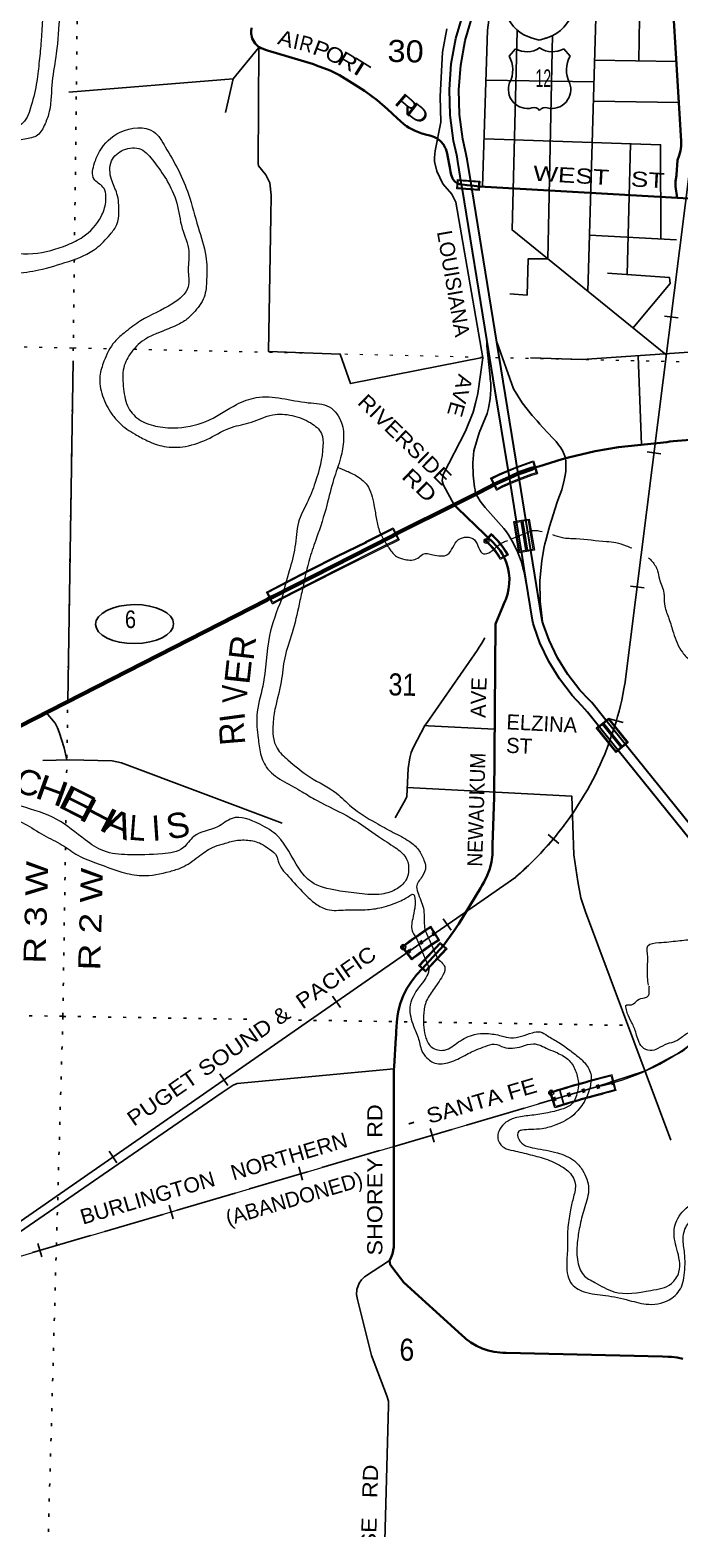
# Model space of a CAD drawing. Header units: feet. Extents: x -518066 to -250644, y -364975 to -177792.
# Drawn here: x -502127 to -496958, y -310586 to -298662 of the extents above; entities that cross this region are included whole.
import ezdxf
from ezdxf.enums import TextEntityAlignment as Align

# ---------------------------------------------------------------- set-up
doc = ezdxf.new("R2010")
doc.units = ezdxf.units.FT
doc.header["$LTSCALE"] = 80
doc.header["$PDMODE"] = 32
doc.header["$PDSIZE"] = 40
doc.linetypes.add('DOTTED', pattern=[1.5, 0.3, -1.2])
doc.linetypes.add('LONG_DASHED', pattern=[7.5, 6, -1.5])
for name, color, linetype, lineweight in [('15', 7, 'Continuous', 25), ('16', 7, 'Continuous', 25), ('17', 7, 'Continuous', 25), ('18', 7, 'Continuous', 35), ('19', 7, 'Continuous', 25), ('23', 7, 'Continuous', 70), ('26', 7, 'Continuous', 40), ('29', 7, 'Continuous', 25), ('30', 7, 'Continuous', 13), ('34', 7, 'Continuous', 25), ('39', 7, 'Continuous', 13), ('41', 7, 'Continuous', 13), ('55', 7, 'Continuous', 13), ('59', 7, 'Continuous', 13), ('6', 7, 'DOTTED', 25), ('61', 7, 'Continuous', 13), ('63', 7, 'Continuous', 25), ('7', 7, 'DOTTED', 13)]:
    doc.layers.add(name, color=color, linetype=linetype, lineweight=lineweight)
doc.layers.add('27', color=7, linetype='Continuous')

msp = doc.modelspace()

# ---------------------------------------------------------------- linework, layer by layer
at = {"layer": '15'}
for p, q in [((-498072.12, -298742.2), (-498136.01, -298724.24)), ((-498072.65, -298742.46), (-498009.02, -298723.72))]:
    msp.add_line(p, q, dxfattribs=at)
for centre, start, end in [((-498045.9, -298431.72), 148.44436, 254.43378), ((-498099.41, -298431.72), 283.08087, 31.62484)]:
    msp.add_arc(centre, 306.13, start, end, dxfattribs=at)
at = {"layer": '16'}
for p, q in [((-498311.38, -298869.74), (-498260.07, -298810.98)), ((-498068.31, -298805.01), (-498068.59, -298805.21)), ((-497876.22, -298810.89), (-497824.83, -298869.74))]:
    msp.add_line(p, q, dxfattribs=at)
for centre, radius, start, end in [((-498168.99, -298653.32), 182.07, 239.97227, 303.45418), ((-497967.21, -298653.82), 181.52, 236.33975, 300.08743), ((-497967.22, -298653.32), 182.07, 236.54582, 236.59441), ((-498504.36, -298980.37), 222.05, 332.97043, 29.75871), ((-497631.86, -298980.37), 222.05, 150.24129, 207.02957), ((-498165.17, -299135.27), 151.42, 159.09177, 283.81923), ((-497971.05, -299135.27), 151.42, 256.18077, 20.90823)]:
    msp.add_arc(centre, radius, start, end, dxfattribs=at)
for centre, major_axis, start_param, end_param in [((-498109.83, -299334.09), (-19.56, 51.67), 4.95877769, 6.28318531), ((-498026.38, -299334.09), (19.56, 51.67), 0, 1.32637542)]:
    msp.add_ellipse(centre, major_axis=major_axis, ratio=0.929097, start_param=start_param, end_param=end_param, dxfattribs=at)
at = {"layer": '17'}
msp.add_ellipse((-501293.82, -303390.91), major_axis=(310.37, 2), ratio=0.500121, dxfattribs=at)
at = {"layer": '18'}
for points in [[(-498610.81, -299900.96), (-498645.1, -299690.49), (-498649.09, -299666), (-498654.86, -299640.49), (-498679.71, -299530.64), (-498705.95, -299335), (-498711.61, -299137.69), (-498696.6, -298940.87), (-498661.11, -298746.7), (-498605.51, -298557.3), (-498530.42, -298374.75), (-498450.15, -298226.05), (-498443.84, -298214.36), (-498417.04, -298176.05), (-497908.59, -297449.17)], [(-498689.07, -299891.64), (-498719.06, -299707.76), (-498725, -299671.37), (-498728.08, -299657.76), (-498753.69, -299544.54), (-498780.99, -299341.09), (-498786.86, -299135.9), (-498771.26, -298931.23), (-498734.35, -298729.31), (-498676.54, -298532.35), (-498598.45, -298342.51), (-498514.44, -298186.88), (-498507.52, -298174.06), (-498481.52, -298136.88), (-498135.47, -297642.18)], [(-498487.59, -301126.87), (-498682.66, -299930.92), (-498689.07, -299891.64)], [(-498407.81, -301147.13), (-498605.36, -299934.45), (-498610.81, -299900.96)], [(-498308.69, -302223.68), (-498436.77, -301438.41), (-498487.59, -301126.87)], [(-498045.43, -303371.73), (-498049.5, -303346.73), (-498177.91, -302558.47), (-498229.15, -302243.91), (-498237.62, -302191.93), (-498407.81, -301147.13)], [(-498158.22, -303146.19), (-498187.31, -302967.84), (-498207.8, -302842.25), (-498252.01, -302571.19), (-498300.8, -302272.06), (-498308.69, -302223.68)], [(-494277.01, -307075.17), (-496167.8, -305677.46), (-496637.35, -305330.36), (-496658.87, -305314.45), (-496687.35, -305292.9), (-496688.39, -305292.11), (-496765.88, -305224.31), (-496813.46, -305172.96), (-496836.4, -305148.2), (-496856.74, -305122.96), (-497441.27, -304397.73), (-497687.38, -304092.38), (-497707.07, -304067.96), (-497731.05, -304042.38), (-497809.99, -303958.22), (-497909.62, -303827.66), (-497995.05, -303687.39), (-498065.36, -303538.97), (-498110.98, -303409), (-498119.15, -303385.74), (-498123.51, -303359), (-498158.22, -303146.19)], [(-494220.16, -307023.64), (-496323.45, -305468.88), (-496593.78, -305269.06), (-496616.12, -305252.55), (-496643.78, -305231.26), (-496713.41, -305170.33), (-496754.87, -305125.59), (-496778.53, -305100.05), (-496798.26, -305075.59), (-497539.89, -304155.95), (-497631.98, -304041.75), (-497652.83, -304015.9), (-497675.61, -303991.75), (-497746.95, -303916.13), (-497842.52, -303792.38), (-497924.63, -303659.32), (-497992.39, -303518.41), (-498035.91, -303396.73), (-498045.43, -303371.73)]]:
    msp.add_lwpolyline(points, dxfattribs=at)
at = {"layer": '19'}
for points in [[(-498577.46, -302355.52), (-498581.47, -302322.25), (-498585.82, -302300.6), (-498597.53, -302204.49), (-498599.13, -302107.69), (-498590.6, -302011.24), (-498548.55, -301867.46), (-498486.38, -301713.66), (-498474.78, -301670.91), (-498461.29, -301597.38), (-498455.55, -301522.84), (-498456.94, -301473.14), (-498460.47, -301442.08), (-498462.02, -301423.14), (-498489.06, -301176.87), (-498487.59, -301126.87)], [(-497862.97, -302070.77), (-497870.33, -302045.77), (-497872.34, -302039.88), (-497886.88, -302008.5), (-497904.62, -301978.8), (-497916.27, -301963.26), (-497936.62, -301938.33), (-497960, -301913.26), (-498043.63, -301823.57), (-498065.41, -301798.57), (-498088.67, -301773.57), (-498128.4, -301730.88), (-498207.61, -301628.72), (-498275.71, -301518.85), (-498405.71, -301153.06), (-498407.81, -301147.13)], [(-498045.43, -303371.73), (-498046.37, -303346.73), (-498063.15, -303208.45), (-498065.76, -303046.32), (-498051.4, -302884.79), (-498031.02, -302775.83), (-498026.48, -302751.57), (-498019.31, -302725.83), (-497988.46, -302615.03), (-497928.15, -302420.23), (-497923.07, -302403.81), (-497910.39, -302370.23), (-497891.75, -302320.84), (-497871.6, -302243.93), (-497865.44, -302206.24), (-497860.43, -302175.62), (-497858.58, -302156.24), (-497857.84, -302148.47), (-497857.95, -302110.02), (-497859.49, -302095.77), (-497862.97, -302070.77)], [(-498158.22, -303146.19), (-498168.61, -303096.19), (-498189.31, -302992.84), (-498197.35, -302960.78), (-498201.06, -302942.84), (-498215.24, -302889.29), (-498232.97, -302842.25), (-498246.04, -302807.57), (-498285.22, -302729.52), (-498316.31, -302681), (-498332.32, -302656.03), (-498354.16, -302631), (-498479.8, -302487.03), (-498501.62, -302462.03), (-498523.12, -302437.03), (-498541.4, -302413.31), (-498561.16, -302381.23), (-498565.47, -302372.25), (-498577.46, -302355.52)]]:
    msp.add_lwpolyline(points, dxfattribs=at)
at = {"layer": '23'}
msp.add_line((-498749.21, -302441.59), (-498577.46, -302355.52), dxfattribs=at)
for points in [[(-498237.62, -302191.93), (-498226.25, -302186.85), (-498125.13, -302151.43), (-498099.7, -302142.52)], [(-498577.46, -302355.52), (-498458.28, -302295.8), (-498433.28, -302279.35), (-498408.28, -302268.18), (-498308.69, -302223.68), (-498237.62, -302191.93)], [(-504060.35, -305148.17), (-500243.14, -303199.17), (-500218.14, -303185.55), (-500193.14, -303172.89), (-499240.82, -302690.61), (-499215.82, -302675.42), (-499190.82, -302662.89), (-498749.21, -302441.59)]]:
    msp.add_lwpolyline(points, dxfattribs=at)
at = {"layer": '26'}
for p, q in [((-496880.51, -300003.46), (-496973.13, -299998.11)), ((-499001.95, -306135.11), (-498832.99, -305950))]:
    msp.add_line(p, q, dxfattribs=at)
for points in [[(-496973.13, -299998.11), (-496986.03, -299908.83), (-496986.93, -299885.92), (-496985.58, -299865.44), (-496978.26, -299820.17), (-496977.97, -299815.44), (-496970.64, -299697.85), (-496957.03, -299661.84), (-496947.21, -299624.46), (-496941.35, -299586.25), (-496939.52, -299547.65), (-497078.22, -297273.64), (-497080.67, -297257.63), (-497083.56, -297220.15), (-497082.52, -297182.57), (-497077.55, -297145.31), (-497068.72, -297108.77), (-497056.12, -297073.36), (-497039.88, -297039.45), (-497035.56, -297032.43), (-497021, -297008.75)], [(-498689.07, -299891.64), (-498707.2, -299888.78), (-498724.59, -299882.22), (-498732.39, -299877.01), (-498740.6, -299870.26), (-498748.06, -299862.7), (-498754.68, -299854.4), (-498760.41, -299845.45), (-498762.75, -299840.77), (-498771.69, -299815.42), (-498776.55, -299790.77), (-498783.44, -299755.85), (-498801.59, -299660.92), (-498801.99, -299659.2), (-498807.46, -299635.66), (-498815.5, -299609.2), (-498819.4, -299599.74), (-498832.08, -299574.73), (-498853.92, -299549.74), (-498857.29, -299546.31), (-498872.21, -299534.01), (-498888.33, -299523.34), (-498905.48, -299514.4), (-498917.1, -299509.82), (-498941.76, -299502.24), (-498967.1, -299496.16), (-499007.16, -299485.13), (-499057.91, -299465.26), (-499106.3, -299440.19), (-499126.8, -299426.68), (-499149.69, -299411.6), (-499176.8, -299386.81), (-499202.84, -299362.73), (-499279.67, -299292.7), (-499362.47, -299220.54), (-499463.29, -299145.98), (-499562.3, -299081.52), (-499661.4, -299021.08), (-499736.87, -298983.26), (-499844.79, -298943.55), (-499869.38, -298934.5), (-499894.79, -298926.85), (-500233.8, -298824.71), (-500249.62, -298819.94), (-500283.8, -298807.76), (-500287.31, -298806.18), (-500300.27, -298798.61), (-500312.37, -298789.73), (-500323.47, -298779.63), (-500333.46, -298768.43), (-500342.22, -298756.24), (-500349.66, -298743.21), (-500355.69, -298729.47), (-500360.26, -298715.17), (-500363.3, -298700.48), (-500363.8, -298695.54), (-500364.57, -298674.55), (-500363.24, -298645.54)], [(-498689.07, -299891.64), (-498683.46, -299892.53), (-498645.97, -299897.53), (-498610.81, -299900.96)], [(-496973.13, -299998.11), (-498547.96, -299907.1), (-498610.81, -299900.96)], [(-497862.97, -302070.77), (-497837.97, -302064.55), (-497626.14, -302013.05), (-497438.97, -301981.33), (-497054.77, -301942.44), (-497029.77, -301937.95), (-497004.77, -301935.97), (-496763.29, -301916.79)], [(-497837.97, -302064.55), (-497887.97, -302078.4), (-498075.13, -302135.08), (-498099.7, -302142.52)], [(-498480.45, -302701.3), (-498504.18, -302678.36), (-498724.39, -302465.58), (-498749.21, -302441.59)], [(-498480.45, -302701.3), (-498444.94, -302733.89), (-498407.45, -302773.9), (-498382.46, -302805.16), (-498363.72, -302833.29), (-498350.46, -302860.91)], [(-498420.23, -303391.29), (-498416.48, -303382.23), (-498364.25, -303255.82), (-498353.56, -303229.93), (-498342.62, -303205.82), (-498338.23, -303196.13), (-498324.25, -303154.99), (-498314.65, -303112.62), (-498309.53, -303069.48), (-498308.95, -303026.03), (-498312.92, -302982.77), (-498321.38, -302940.16), (-498334.25, -302898.66), (-498340.66, -302883.74), (-498350.46, -302860.91)], [(-498832.99, -305950), (-498745.05, -305827.11), (-498728.79, -305804.38), (-498712.23, -305777.11), (-498539.68, -305492.96), (-498525.47, -305467.96), (-498510.57, -305442.96), (-498509.88, -305441.8), (-498484.88, -305390.94), (-498465.33, -305337.74), (-498451.44, -305282.79), (-498443.38, -305226.68), (-498442.32, -305199.02), (-498443.31, -305174.02), (-498442.56, -305149.02), (-498431.11, -304767.96), (-498420.23, -303391.29)], [(-496926.83, -309238.95), (-496972.05, -309228.56), (-497018.12, -309222.96), (-497039.51, -309222.61), (-497043.71, -309222.54), (-497089.51, -309221.43), (-498334.81, -309191.24), (-498359.81, -309190.63), (-498384.81, -309187.4), (-498430.01, -309182.36), (-498478.81, -309171.66), (-498526.21, -309155.92), (-498571.71, -309135.32), (-498614.81, -309110.07), (-498655.03, -309080.45), (-498666.94, -309069.59), (-498685.69, -309052.49), (-498716.94, -309024.04), (-499148.96, -308630.77), (-499237.11, -308517.7), (-499257.05, -308488.89), (-499262.69, -308456.44), (-499250.52, -308431.78), (-499250.03, -308430.79), (-499240.31, -308404.38), (-499233.41, -308377.09), (-499233.03, -308374.47), (-499229.55, -308350.28), (-499229.54, -308324.47), (-499229.18, -306962.46), (-499229.17, -306937.45), (-499227.52, -306912.46), (-499212.5, -306684.72), (-499211.13, -306659.72), (-499209.41, -306634.72), (-499204.28, -306560.18), (-499202.4, -306532.82), (-499198.96, -306510.18), (-499193.87, -306476.76), (-499177.45, -306412.46), (-499154.4, -306350.22), (-499124.97, -306290.74), (-499089.48, -306234.65), (-499048.32, -306182.59), (-499001.95, -306135.11)]]:
    msp.add_lwpolyline(points, dxfattribs=at)
at = {"layer": '29'}
for p, q in [((-497264.97, -298104.45), (-497277.69, -298908.49)), ((-497619.9, -298566.53), (-497682.85, -300743.7)), ((-497965.87, -298703.05), (-498003.66, -300483.27)), ((-496978.18, -298913.84), (-497629.61, -298902.2)), ((-500507.43, -299050.16), (-500569.13, -299318.79)), ((-498495.03, -299060.62), (-497634.6, -299074.87)), ((-496958.39, -299238.32), (-497639.08, -299229.69)), ((-497345.05, -299567.02), (-497371.01, -300608.81)), ((-497669.89, -300295.36), (-496976.8, -300331.3)), ((-501783.16, -301294.35), (-501825.28, -304006.98)), ((-497283.52, -301254.85), (-497257.27, -301962.94))]:
    msp.add_line(p, q, dxfattribs=at)
for points in [[(-497079.62, -297271.27), (-497550.41, -297300.9), (-497591.46, -297312.67), (-497618.04, -297337.04), (-497690.13, -297415.8), (-498437.55, -298427.19), (-498459.48, -298485.98), (-498481.93, -298664.63), (-498523.09, -299908.54)], [(-498519.27, -301271.5), (-498734.5, -300032.1), (-498766.75, -299967.57), (-498839.33, -299886.89), (-498887.71, -299786.05), (-498903.84, -299709.42), (-498903.84, -299677.14), (-498899.81, -299624.71), (-498855.46, -299394.79), (-498860.66, -299192.6), (-498840.5, -298837.64), (-498807.08, -298652.61)], [(-498247.76, -298671.49), (-498287.22, -300253.09), (-497064, -301246.06)], [(-500305.01, -298800.2), (-500507.43, -299050.16), (-501816.34, -299156.91)], [(-500305.01, -298800.2), (-500310.26, -299723.4), (-500306.6, -299744.13), (-500249.49, -299815.18), (-500217.24, -299878.5), (-500205.63, -299976.53), (-500207.95, -300147.38), (-500226.1, -301221.25), (-499656.14, -301241.63), (-499573.22, -301475.82), (-498523.24, -301269.44)], [(-497102.87, -300324.76), (-497104.19, -299574.95), (-498507.66, -299528.73)], [(-498003.66, -300483.27), (-498158.47, -300483.41), (-498167.33, -300771.46), (-498304.66, -300762.59)], [(-497527.03, -300598.03), (-497032.94, -300632.16), (-497027.58, -300680.47), (-497324.57, -301034.54)], [(-498140.76, -301272.22), (-497728.79, -301285.51), (-495370.53, -301123.12)], [(-498519.27, -301271.5), (-498559.14, -301554.46), (-498578.23, -301631.16), (-498598.17, -301704.28), (-498659.32, -301854.79), (-498836.2, -302200.42), (-498844.02, -302251.56), (-498833.34, -302284.89), (-498749.21, -302441.59)], [(-498426.21, -304226.99), (-498956.36, -304200.35), (-498981.05, -304199.11), (-498962.87, -304174.09), (-498565.92, -303600.61), (-498548.38, -303575.61), (-498527.28, -303542.27), (-498502.92, -303500.17)], [(-501998.44, -304095.4), (-501926.47, -304179.25), (-501906.08, -304216.93), (-501895.01, -304250.17), (-501852.92, -304376.46), (-501832.25, -304471.64)], [(-499217.64, -304933.79), (-499135.57, -304788.03), (-499126.4, -304761.99), (-499114.18, -304539.02), (-499102.03, -304456.22), (-499090.96, -304414.12), (-499075.93, -304376.65), (-498981.05, -304199.11)], [(-502024.62, -304477.59), (-501812.31, -304472.12), (-501472.03, -304480.27), (-501396.66, -304496.11), (-500117.21, -304975.14)], [(-499122.54, -304691.53), (-497811.7, -304759.86), (-497796, -305226.43), (-497764.23, -305440), (-497739.87, -305568.52), (-497702.06, -305681.9), (-497021.9, -307499.39)], [(-499229.17, -306931.87), (-500477.67, -307047.38), (-500508.46, -307059.73), (-500596.77, -307118.31), (-502407.68, -308364.83), (-502430.98, -308391.39), (-502448.7, -308420.2), (-502463.18, -308470.7), (-502587.29, -310389.01), (-502603.74, -310445.38), (-502630.32, -310483.05), (-502674.61, -310522.93), (-502725.63, -310550.16), (-503079.94, -310671.39), (-503130.88, -310684.68), (-503192.09, -310693.26), (-503695.09, -310725.36), (-503735.54, -310731.21), (-503775.41, -310744.51), (-503824.14, -310764.45), (-503868.44, -310788.82), (-504003.65, -310888.47), (-504078.85, -310955), (-504191.02, -311084.09)], [(-499363.69, -313030.19), (-499270.34, -309610.06), (-499270.34, -309576.82), (-499283.98, -309532.49), (-499407.8, -309213.36), (-499517.86, -308765.75), (-499525.05, -308728.19), (-499522.84, -308686.09), (-499505.12, -308637.35), (-499487.4, -308610.76), (-499463.36, -308585.48), (-499262.69, -308456.44)]]:
    msp.add_lwpolyline(points, dxfattribs=at)
at = {"layer": '34', "lineweight": 13}
for p, q in [((-497388.52, -303879.71), (-496690.95, -298329.74)), ((-504141.38, -309488.17), (-498257.39, -305405.27)), ((-498936.42, -305807.3), (-498875.34, -305904.13)), ((-498864.09, -305906.99), (-498933.98, -305796.19)), ((-499084.63, -306064.21), (-499164.68, -305960.5)), ((-499083.53, -306052.53), (-499153.48, -305961.91)), ((-504127.29, -308987.64), (-497614.98, -307074.36))]:
    msp.add_line(p, q, dxfattribs=at)
at = {"layer": '34'}
for p, q in [((-496963.98, -300953.62), (-497074.14, -300939.78)), ((-497102.49, -302034.59), (-497212.64, -302020.75)), ((-497234.1, -303102.68), (-497344.25, -303088.84)), ((-497403.48, -304174.32), (-497510.27, -304144.01)), ((-497915.57, -305138.04), (-498000.7, -305066.77)), ((-498771.52, -305827.37), (-498834.81, -305736.16)), ((-499654.17, -306443.02), (-499717.45, -306351.8)), ((-500550.99, -307062.13), (-500614.29, -306970.92)), ((-501433.63, -307677.77), (-501496.92, -307586.56))]:
    msp.add_line(p, q, dxfattribs=at)
for points in [[(-497517.09, -304340.67), (-497459.22, -304170.01), (-497446.84, -304126.4), (-497435.03, -304082.94), (-497424.27, -304039.03), (-497414.26, -303995.06), (-497404.75, -303950.87), (-497396.19, -303906.78), (-497389.09, -303866.33), (-497388.52, -303870.86), (-496692.06, -298329.61)], [(-504155.69, -309498.6), (-498258.49, -305404.69), (-498258.45, -305402.76), (-498223.86, -305372.81), (-498190.52, -305342.59), (-498157.66, -305311.76), (-498124.97, -305280.38), (-498093.13, -305248.38), (-498062.01, -305215.95), (-498031.01, -305182.96), (-498000.88, -305149.37), (-497971.47, -305115.34), (-497942.35, -305080.57), (-497914.13, -305045.53), (-497886.24, -305010.11), (-497859.04, -304973.89), (-497832.73, -304937.43), (-497806.92, -304900.37), (-497781.65, -304863.09), (-497757.04, -304825.04), (-497733.17, -304786.9), (-497709.97, -304748), (-497687.5, -304709.03), (-497665.53, -304669.48), (-497644.46, -304629.67), (-497624.08, -304589.43), (-497604.25, -304548.98), (-497585.28, -304507.92), (-497566.85, -304466.62), (-497549.32, -304425.07), (-497532.31, -304383.29), (-497516.72, -304342.01)]]:
    msp.add_lwpolyline(points, dxfattribs=at)
at = {"layer": '34', "lineweight": 13}
for centre, radius, start, end in [((-499939.16, -303437.65), 2586.91, 310.55085, 350.29507), ((-497186.49, -308493.64), 3214.04, 122.95012, 127.9936), ((-497186.49, -308493.64), 3206.04, 123.08084, 127.84476), ((-497186.5, -308493.65), 3083.56, 122.95008, 127.99356), ((-497186.5, -308493.65), 3091.56, 123.11184, 127.85144), ((-497996.78, -305231.35), 1882.14, 281.70378, 333.78183)]:
    msp.add_arc(centre, radius, start, end, dxfattribs=at)
at = {"layer": '34', "linetype": 'DOTTED', "lineweight": 100}
for centre, radius, start, end in [((-497186.49, -308493.64), 3151.04, 122.95013, 127.9936), ((-494839.93, -317401.56), 10692.39, 104.26915, 107.00724)]:
    msp.add_arc(centre, radius, start, end, dxfattribs=at)
at = {"layer": '34'}
msp.add_point((-499153.48, -305961.91), dxfattribs=at)
at = {"layer": '39'}
for p, q in [((-498286.95, -302709.91), (-498132.9, -302648.24)), ((-498979.75, -305830.06), (-498877.98, -306056.71)), ((-499054.92, -305881.23), (-498947.79, -306129.98))]:
    msp.add_line(p, q, dxfattribs=at)
for points in [[(-498309.52, -292073.61), (-498478.35, -292088.12), (-498626.3, -292062.85), (-498713, -291984.57), (-498773.09, -291780.11), (-498799.02, -291672.94), (-498821.23, -291481.36), (-498889.08, -291363.24), (-498950.14, -291307.63), (-499053.18, -291243.08), (-499099.3, -291242.1), (-499135.49, -291245.36), (-499184.55, -291290.58), (-499223.04, -291408.45), (-499267.5, -291524.17), (-499338.44, -291659.46), (-499439.06, -291774), (-499560.77, -291839.8), (-499574.89, -291843.53), (-499733.69, -291858.26), (-499986.5, -291858.92), (-500191.02, -291852.57), (-500361.81, -291865.03), (-500536.16, -291855.29), (-500820.9, -291847.22), (-501088.12, -291865.69), (-501313.01, -291874.99), (-501477.5, -291873.51), (-501642.56, -291900.18), (-501667.11, -291923.8), (-501723.79, -291948.75), (-501797.36, -292015.58), (-501838.56, -292069.02), (-501862.67, -292269.67), (-501849.58, -292416.79), (-501862.55, -292661.94), (-501915.01, -292876.06), (-501973.07, -292969.38), (-502102.32, -293111.47), (-502182.77, -293220.41), (-502264.99, -293417.81), (-502304.25, -293573.88), (-502346.24, -293766.11), (-502348.25, -293965.21), (-502303.23, -294121.06), (-502239.24, -294231.04), (-502060.79, -294236.84), (-501834.65, -294165.21), (-501611.11, -294123.69), (-501476.36, -294207.02), (-501400.82, -294341.39), (-501338.33, -294525.77), (-501312.09, -294717.44), (-501345.25, -295068.76), (-501406.65, -295228.38), (-501513.89, -295372.95), (-501617.62, -295443.17), (-501768.34, -295554.63), (-501890.97, -295666.68), (-502042.61, -295824.39), (-502153.54, -295952.78), (-502224.92, -296110.18), (-502245.36, -296228.43), (-502239.87, -296453.85), (-502231.5, -296536.5), (-502236.69, -296793.87), (-502208.36, -296981.55), (-502152.51, -297097.4), (-501981.71, -297183.5), (-501866.47, -297139.68), (-501647.86, -297043.74), (-501488.99, -297024.99), (-501366.99, -297043.68), (-501248.76, -297150.79), (-501228.9, -297259.84), (-501291.73, -297391.27), (-501389.79, -297578.26), (-501544.49, -297788.21), (-501730.97, -298081.96), (-501806.93, -298267.42), (-501862.16, -298419.12), (-501886.64, -298539.3), (-501916.94, -298848.43), (-501949.51, -299071.03), (-501972.38, -299309.91), (-502006.49, -299409.76), (-502066.47, -299499.01), (-502167.43, -299531.06), (-502284.15, -299548.7), (-502396.04, -299526.21), (-502516.79, -299445.19), (-502617.85, -299382.7), (-502682.78, -299318.96), (-502776.7, -299300.87), (-502869.72, -299337.11), (-503011.97, -299527.21), (-503026.76, -299663.68)], [(-502265.54, -295835.75), (-502338.16, -295954.9), (-502375.21, -296100.96), (-502391.13, -296293.74), (-502358.72, -296477.47), (-502354.78, -296680.73), (-502321.62, -296926.85), (-502303.86, -297140.45), (-502250.17, -297264.3), (-502161.11, -297324.52), (-502000.3, -297309.83), (-501838.98, -297269), (-501697.35, -297209.65), (-501546.29, -297180.68), (-501464.84, -297220.62), (-501429.64, -297265.63), (-501428.14, -297390.38), (-501497.07, -297525.7), (-501614.78, -297692.17), (-501793.26, -297887.52), (-501937.59, -298180.16), (-502006.29, -298403.99), (-502037.33, -298749.32), (-502052.56, -298907.91), (-502071.92, -299072.44), (-502115.88, -299262.61), (-502182.88, -299402), (-502296.12, -299445.85), (-502419.23, -299382.89), (-502517.15, -299264.14), (-502589.74, -299182.14), (-502704.3, -299093.22), (-502842.07, -299060.11), (-503025.87, -299221.16), (-503074.83, -299360.92), (-503155.35, -299673.02), (-503173.98, -299801.36), (-503155.64, -299986.81), (-503098.36, -300130.84), (-503031.56, -300200.66), (-502941.96, -300234.74), (-502798.42, -300280.03), (-502661.96, -300377.47), (-502484.63, -300538.13), (-502251.06, -300595.4), (-502055.97, -300571.38), (-501817.88, -300504.02), (-501597.07, -300398.08), (-501488.56, -300289.75), (-501434.8, -300210.43), (-501418.81, -300114.22), (-501433.87, -299965.04), (-501477.72, -299851.46), (-501476.76, -299704.64), (-501380.7, -299616.17), (-501244.17, -299611.02), (-501139.82, -299709.79), (-501040.39, -299852.71), (-500957.89, -300039.53), (-500913.81, -300241.62), (-500861.31, -300423.76), (-500866.23, -300568.49), (-500867.02, -300707.27), (-500990.05, -300839.43), (-501245.61, -300976.82), (-501365.75, -301064.79), (-501451.59, -301143.42), (-501536.96, -301298.51), (-501569.44, -301416.49), (-501548.53, -301573.84), (-501473.24, -301720.27), (-501414.46, -301789.9), (-501289.86, -301879.04), (-501192.61, -301931.4), (-501059.11, -301976.48), (-500888.57, -301976.08), (-500694.65, -301909.79), (-500520.4, -301824.99), (-500363.09, -301784.08), (-500193.38, -301725.33), (-500039.02, -301730.63), (-499889.75, -301790.12), (-499805.18, -301874.39), (-499793.12, -301973.21), (-499855.15, -302263.56), (-499920.64, -302427.11), (-499987.94, -302580.57), (-500015.97, -302777.1), (-500061.93, -302967.21), (-500124.05, -303194.52)], [(-503026.76, -299663.68), (-503015.76, -299814.77), (-502974.59, -299962.5), (-502865.84, -300041.24), (-502730.94, -300116.52), (-502522.68, -300235.6), (-502381.25, -300385.45), (-502103.52, -300441.63), (-501827.24, -300371.06), (-501705.63, -300309.28), (-501559.92, -300147.43), (-501523.48, -300031.53), (-501545.15, -299912.39), (-501616.09, -299848.52), (-501611.49, -299719.89), (-501571.53, -299628.2), (-501407.94, -299474.78), (-501141.07, -299472.4), (-501049.2, -299593.04), (-500944.59, -299778.3), (-500864.18, -299969.1), (-500787.22, -300232.23), (-500725.67, -300462.85), (-500719.37, -300648.06), (-500740.25, -300788.41), (-500825.03, -300913.34), (-500886.37, -300970.37), (-500973.61, -301018.81), (-501107.13, -301074.3), (-501198.26, -301116.62), (-501318.85, -301226.7), (-501379.52, -301350.12), (-501380.92, -301519.07), (-501341.84, -301670.76), (-501245.52, -301769.36), (-501108.08, -301818.54), (-500949.78, -301827.94), (-500695.73, -301764.95), (-500480.62, -301642.79), (-500325.03, -301587.77), (-499910.57, -301628.76), (-499742.73, -301662.5), (-499644.97, -301789.29), (-499629.6, -301922.38), (-499652.57, -302066.72), (-499708.24, -302240.53), (-499762.51, -302444.55), (-499843.98, -302704.32), (-499897.31, -302862.1), (-499955.95, -303109.69)], [(-499677.3, -302143.78), (-499604.55, -302172.34), (-499511.23, -302220.58), (-499442.3, -302284.41), (-499387.27, -302440.46), (-499369.32, -302545.44), (-499345.24, -302644.51), (-499281, -302766.33)], [(-499281, -302766.33), (-499263.94, -302791.08), (-499206.99, -302852.63), (-499141.26, -302876.15), (-499038.74, -302866.26), (-498997.99, -302834.94), (-498917.82, -302838.67), (-498801.43, -302837.11), (-498712.76, -302718.31), (-498586.44, -302720.99), (-498514.42, -302831.15), (-498459.96, -302816.21), (-498436.45, -302799.54)], [(-498436.45, -302799.54), (-498354.34, -302737.64), (-498322, -302725.98)], [(-498132.9, -302648.24), (-498123.5, -302646.35), (-498047.25, -302654.28)], [(-497965.08, -302677.76), (-497887.88, -302701.65), (-497777.71, -302710.04), (-497535.44, -302733.29), (-497461.36, -302740.9), (-497379.63, -302766.77), (-497334.56, -302784.83)], [(-497201.21, -302862.6), (-497171.5, -302891.89), (-497128.89, -302967.23), (-497114.14, -303031.91), (-497078.27, -303143.3), (-497076.83, -303171.49), (-497070.35, -303248.07), (-497038.25, -303347.31), (-497002.43, -303460.72), (-496931.31, -303615.1), (-496864.51, -303684.92), (-496738.08, -303782.15), (-496668.99, -303837.93), (-496568.3, -303918.52), (-496517.62, -303992.01), (-496493.56, -304191.66), (-496493.99, -304312.34), (-496482, -304513.74), (-496462.62, -304646.91), (-496440.84, -304760.02), (-496435.3, -304784.27), (-496416.63, -304853.06), (-496386.69, -304960.3), (-496345.64, -305013.48), (-496308.35, -305054.5), (-496259.52, -305119.91), (-496183.58, -305234.16), (-496162.62, -305288.92), (-496155.13, -305315.23), (-496140.26, -305373.87), (-496140.34, -305377.9), (-496141.39, -305430.17), (-496130.25, -305465.02)], [(-500124.05, -303194.52), (-500218.74, -303480.83), (-500273.05, -303886), (-500319.86, -304118.34), (-500309.42, -304297.58), (-500289.88, -304422.7), (-500232.15, -304544.62), (-500099.78, -304646)], [(-499955.95, -303109.69), (-499983.02, -303232.4), (-500037.77, -303460.54), (-500097.97, -303660.42), (-500125.89, -303850.91), (-500172.1, -304053.09), (-500190.77, -304183.44), (-500158.61, -304379.24), (-500072.2, -304471.59), (-499896.39, -304608.08), (-499686.35, -304737.26), (-499566.13, -304844.41), (-499374.09, -304971.19), (-499233.22, -305048.61), (-499106.25, -305119.7), (-499031.39, -305187.67), (-498988.89, -305269.03), (-498975.92, -305321.6), (-499003.56, -305399.47), (-499047.34, -305481), (-499032.51, -305541.66), (-498990.95, -305669.26), (-498983.72, -305808.21), (-498979.75, -305830.06)], [(-500099.78, -304646), (-499958.95, -304725.43), (-499845.94, -304792.2), (-499565.99, -304936.94), (-499352.21, -305080.28), (-499217.6, -305169.63), (-499132.95, -305249.88), (-499110.83, -305346.89), (-499126.29, -305416.97), (-499200.1, -305495.85), (-499325.37, -305539.46), (-499503.83, -305535.66), (-499679.89, -305511.81), (-499885.15, -305443.08), (-499985.26, -305334.34), (-500154.62, -305077.3), (-500297.17, -304983.75), (-500516.91, -304936.85), (-500632.63, -305004.78), (-500822.75, -305081.2), (-500904.78, -305169.97), (-501072.27, -305218.72), (-501349.29, -305226.91), (-501539.27, -305196.72), (-501685.96, -305109.12), (-501913.37, -304945.39), (-502196.14, -304840.83), (-502375.76, -304794.77), (-502749.32, -304814.99), (-503049.77, -304891.08), (-503375.82, -305043.06), (-503603.24, -305179.04), (-503711.52, -305275.3), (-503850.9, -305423.2), (-503899.13, -305526.77), (-503873.37, -305641.98), (-503697.32, -305766.4), (-503578.91, -305863.45), (-503505.42, -305999.78), (-503443.1, -306192.19), (-503388.16, -306452.84), (-503304.97, -306605.46), (-503216.61, -306800.44), (-503242.9, -306910.51), (-503363.88, -307040.69), (-503588.17, -307120.41), (-503710.23, -307204.31), (-503869.19, -307327.65), (-504010.06, -307449.37), (-504077.73, -307522.36)], [(-504095.06, -307726.39), (-504036, -307641.92), (-503976.35, -307568.76), (-503872.02, -307468.4), (-503806.27, -307391.35), (-503689.46, -307269.12), (-503600.25, -307222.74), (-503501.15, -307182.6), (-503414.44, -307160.3), (-503323.83, -307144.12), (-503217.11, -307124.27), (-503162.08, -307081.18), (-503142.53, -307007.18), (-503124.55, -306911.01), (-503128.79, -306822.41), (-503125.4, -306754.1), (-503131.68, -306667.47), (-503160.14, -306586.41), (-503198.62, -306505.13), (-503253.23, -306427.54), (-503269.91, -306358.8), (-503299.28, -306223.4), (-503320.31, -306072.09), (-503367.81, -305940.35), (-503402, -305845.08), (-503499.88, -305724.33), (-503577.11, -305674.41), (-503650.82, -305648.71), (-503710.62, -305629.34), (-503752.04, -305594.26), (-503771.28, -305553.63), (-503725.35, -305464.08), (-503635, -305361.41), (-503490.85, -305275.96), (-503336.58, -305186.71), (-503251.71, -305156.33), (-503160.5, -305109.99), (-503083.21, -305057.32), (-502921.33, -304988.34), (-502769.43, -304917.15), (-502588.26, -304886.81), (-502451.99, -304893.72), (-502326.17, -304922.54), (-502168.86, -304980.19), (-502016.23, -305071.94), (-501869.33, -305149.48), (-501744.58, -305230.58), (-501583.45, -305298.37), (-501394.2, -305364.75), (-501236.27, -305392.24), (-501010.91, -305358.81), (-500920.02, -305328.56), (-500785.89, -305242.9), (-500674.06, -305168.85), (-500595.28, -305142.36), (-500500.46, -305116.21), (-500392.02, -305110.47), (-500286.26, -305138.86), (-500218.93, -305182.54), (-500159.91, -305240.11), (-500150.61, -305276.52), (-500068.82, -305398.94), (-499943.15, -305534.38), (-499850.53, -305616.8), (-499757.18, -305663.03), (-499614.8, -305666.06), (-499472.34, -305665.07), (-499341.62, -305649.75), (-499200.29, -305604.48), (-499145.61, -305579.49), (-499084.68, -305542.57), (-499080.64, -305540.64), (-499059.63, -305593.38), (-499062.81, -305651.65), (-499078.55, -305735.79), (-499087.71, -305791.92), (-499076.77, -305846.47), (-499054.92, -305881.23)], [(-497201.44, -306264.5), (-497208.15, -306199.99), (-497208.05, -306095.4), (-497206.95, -306041.11), (-497205.13, -305950.63), (-497118.38, -305926.33), (-496967.61, -305911.44), (-496837.03, -305902.15), (-496722.84, -305910.61), (-496596.8, -305927.37), (-496499.1, -305957.61), (-496455.88, -306002.78), (-496452.68, -306043.08), (-496484.91, -306149), (-496518.79, -306236.78), (-496580.93, -306334.03), (-496628.51, -306405.43), (-496692.18, -306478.49), (-496745.37, -306529.66), (-496851.59, -306623.95), (-496912.56, -306662.88), (-496985.76, -306711.61), (-497052.38, -306732.32), (-497127.35, -306768.94), (-497187.88, -306785.75), (-497251.48, -306756.24), (-497299.46, -306648.61), (-497333.84, -306563.4), (-497368.53, -306492.26), (-497379.66, -306447.78), (-497381.26, -306427.63), (-497334.98, -306420.57), (-497288.08, -306383.34), (-497231.54, -306364.44), (-497205.22, -306352.92), (-497194.71, -306329.01), (-497195.82, -306284.74), (-497193.54, -306270.7)], [(-498877.98, -306056.71), (-498821.68, -306129.47), (-498849.29, -306205.32), (-498923.71, -306314.37), (-498977.87, -306413.78), (-498992.01, -306518.08), (-498973.32, -306685.42), (-498926.65, -306758.83), (-498824.79, -306781.11), (-498713.16, -306717.11), (-498585.57, -306657.46), (-498489.12, -306649.46), (-498373.13, -306668.02), (-498297.22, -306683.71), (-498125.88, -306643.1), (-498063.55, -306636.39), (-498004, -306667.82), (-497914.82, -306722.01), (-497819.86, -306788.41), (-497746.8, -306846.28), (-497682.08, -306920.07), (-497658.04, -307021.15), (-497658.32, -307022.57)], [(-498947.79, -306129.98), (-498953.27, -306160.7), (-499025.25, -306276), (-499100.84, -306443.36), (-499071.71, -306590.81), (-499031.67, -306694.25), (-498999.69, -306799.52), (-498952.67, -306854.83), (-498915.05, -306879.76), (-498798.74, -306882.23), (-498675.32, -306830.55), (-498571.96, -306778.44), (-498501.21, -306751.79), (-498428.62, -306733.21), (-498352.9, -306758.96), (-498284.84, -306766.44), (-498210.32, -306751.93), (-498117.63, -306731.78), (-498000.14, -306774.51)], [(-498000.14, -306774.51), (-497926.51, -306804.24), (-497833.44, -306864.55), (-497779.03, -306952.2), (-497757.3, -307051.56)], [(-497658.32, -307022.57), (-497666.16, -307077.24), (-497713.75, -307196.97)], [(-497757.3, -307051.56), (-497767.38, -307114.13), (-497816.43, -307214.9), (-497901.5, -307255.34), (-498034.54, -307286.7), (-498161.27, -307304.11), (-498276.06, -307325.82), (-498353.19, -307370.43), (-498399.7, -307488.12), (-498350.95, -307557.55), (-498277.21, -307581.24), (-498141.45, -307614.3), (-498005.82, -307653.39), (-497878.71, -307716.44), (-497831.31, -307753.65), (-497783.24, -307857.25), (-497801.4, -307961.46), (-497823.6, -308067.59), (-497844.49, -308207.95), (-497844.91, -308328.63), (-497851.76, -308469.28), (-497820.92, -308630.85), (-497714.1, -308705.53), (-497542.17, -308735.34), (-497354.37, -308773.53), (-497198.52, -308805), (-497014.99, -308756.61), (-496932.59, -308649.75), (-496917.01, -308573.65), (-496913.44, -308396.71), (-496925.13, -308279.8), (-496888.76, -308167.94), (-496789.13, -308101.67), (-496684.94, -308107.91), (-496569.77, -308166.68), (-496496.08, -308292.96), (-496454.4, -308414.53), (-496403.65, -308683.13), (-496389.25, -308864.46), (-496375.02, -309053.84), (-496350.23, -309217.3), (-496343.26, -309368.29), (-496325.75, -309495.38), (-496309.25, -309572.17), (-496252.6, -309647.8), (-496130.79, -309712.11)], [(-497713.75, -307196.97), (-497795.99, -307295.79), (-497938.07, -307377.26), (-498047, -307407.11), (-498137.4, -307413.25), (-498209.75, -307419.74), (-498233.98, -307427.28), (-498233.27, -307491.66), (-498106.3, -307562.75), (-497926.48, -307598.75), (-497791.38, -307663.98), (-497726.67, -307737.78), (-497677.45, -307883.64), (-497708.49, -308029.82), (-497745.46, -308171.84), (-497766.06, -308298.12), (-497767.1, -308448.96), (-497719.4, -308570.66), (-497628.33, -308630.92), (-497477.35, -308704.53), (-497182.25, -308694.72), (-497018.66, -308639.87), (-496958.63, -308548.63), (-496974.99, -308365.24), (-496995.93, -308209.91), (-496932.98, -308072.47), (-496784.69, -307981.08), (-496627, -308020.64), (-496593.52, -308051.53), (-496505.15, -308145.93), (-496412.1, -308306.82), (-496351.26, -308473.05), (-496310.72, -308650.91), (-496288.87, -308860.56), (-496283.35, -309083.95), (-496253.81, -309309.86), (-496243.72, -309406.62), (-496191.81, -309518.35), (-496126.48, -309571.71)]]:
    msp.add_spline(points, degree=3, dxfattribs=at)
at = {"layer": '55'}
for p, q in [((-498728.08, -299927.03), (-498722.89, -299851.93)), ((-498722.89, -299851.93), (-498545, -299864.22)), ((-498232.71, -302822.6), (-498273.9, -302575.08)), ((-498211.93, -302564.77), (-498170.96, -302812.32)), ((-498150.14, -302554.49), (-498108.96, -302802.01)), ((-497567.83, -304178.12), (-497410.95, -304373.95)), ((-497518.43, -304138.53), (-497361.51, -304334.32)), ((-497459.41, -304412.79), (-497616.33, -304216.99))]:
    msp.add_line(p, q, dxfattribs=at)
for points in [[(-498545, -299864.22), (-498550.19, -299939.32), (-498728.08, -299927.03)], [(-498273.9, -302575.08), (-498211.93, -302564.77), (-498150.14, -302554.49)], [(-498108.96, -302802.01), (-498170.96, -302812.32), (-498232.71, -302822.6)], [(-497616.33, -304216.99), (-497567.83, -304178.12), (-497518.43, -304138.53)], [(-497361.51, -304334.32), (-497410.95, -304373.95), (-497459.41, -304412.79)]]:
    msp.add_lwpolyline(points, dxfattribs=at)
for points in [[(-498715.45, -299860.46), (-498553.53, -299871.65), (-498557.62, -299930.78), (-498719.54, -299919.59)], [(-498264.69, -302581.66), (-498218.51, -302573.98), (-498180.16, -302805.73), (-498226.12, -302813.38)], [(-498202.72, -302571.35), (-498164.37, -302803.11), (-498118.16, -302795.42), (-498156.72, -302563.69)], [(-497556.58, -304179.36), (-497519.66, -304149.77), (-497372.75, -304333.08), (-497409.7, -304362.69)], [(-497569.07, -304189.37), (-497422.19, -304372.7), (-497458.17, -304401.53), (-497605.07, -304218.23)]]:
    msp.add_lwpolyline(points, close=True, dxfattribs=at)
at = {"layer": '59'}
for p, q in [((-498116.96, -302090.14), (-498084.6, -302191.12)), ((-498410.77, -302324.02), (-498458.09, -302230.14)), ((-499233.28, -302624.6), (-499186.79, -302719.77)), ((-500194.96, -303230.45), (-500243.28, -303136.88))]:
    msp.add_line(p, q, dxfattribs=at)
for points in [[(-498458.09, -302230.14), (-498387.88, -302195.47), (-498258.47, -302140.41), (-498133.49, -302095.68), (-498116.96, -302090.14)], [(-498447.31, -302233.73), (-498384.54, -302202.74), (-498255.55, -302147.86), (-498122.15, -302100.12), (-498094.66, -302185.92)], [(-498094.66, -302185.92), (-498133.41, -302198.23), (-498209.04, -302225.86), (-498283.76, -302256.08), (-498362.91, -302291.47), (-498407.19, -302313.33), (-498447.31, -302233.73)], [(-498410.77, -302324.02), (-498359.51, -302298.71), (-498280.63, -302263.44), (-498206.17, -302233.33), (-498130.83, -302205.8), (-498084.6, -302191.12)], [(-500243.28, -303136.88), (-499909.46, -302962.82), (-499677.31, -302845.85), (-499452.25, -302735.77), (-499452.25, -302734.05), (-499233.28, -302624.6)], [(-500232.51, -303140.28), (-499905.81, -302969.94), (-499673.75, -302853.02), (-499444.25, -302740.76), (-499444.25, -302738.99), (-499236.92, -302635.37), (-499197.5, -302716.06)], [(-499197.5, -302716.06), (-499315.79, -302773.31), (-499686.23, -302959.12), (-500026.55, -303132.88), (-500191.54, -303219.62), (-500232.51, -303140.28)], [(-500194.96, -303230.45), (-500022.87, -303139.98), (-499682.62, -302966.26), (-499312.25, -302780.49), (-499186.79, -302719.77)]]:
    msp.add_lwpolyline(points, dxfattribs=at)
at = {"layer": '6'}
for p, q in [((-501745.03, -298112.18), (-501771.49, -300347.32)), ((-501773.14, -300487.81), (-501781.49, -301192.26)), ((-501781.49, -301192.26), (-501835.24, -304632.72)), ((-501840.21, -304950.98), (-501840.85, -304992.09)), ((-501843.56, -305165.32), (-501864.61, -306512.88)), ((-503211.48, -306486.24), (-501864.61, -306512.88)), ((-501864.61, -306512.88), (-500359.47, -306536.92)), ((-499987.57, -306542.87), (-499083.66, -306557.33)), ((-498991.77, -306558.79), (-497324.9, -306585.46))]:
    msp.add_line(p, q, dxfattribs=at)
msp.add_lwpolyline([(-501864.61, -306512.88), (-502013.72, -311823.86), (-502066.84, -315122.95)], dxfattribs=at)
at = {"layer": '61'}
for p, q in [((-498501.94, -302730.62), (-498454.47, -302672.2)), ((-498490.7, -302729.47), (-498453.32, -302683.47)), ((-498315.87, -302840.26), (-498382.25, -302875.77)), ((-498326.71, -302836.99), (-498378.98, -302864.95)), ((-499031.23, -306108.43), (-498860.02, -305924.99)), ((-498860.02, -305924.99), (-498805, -305976.36))]:
    msp.add_line(p, q, dxfattribs=at)
msp.add_lwpolyline([(-499019.93, -306108.04), (-498859.63, -305936.29), (-498816.29, -305976.74), (-498976.59, -306148.49)], close=True, dxfattribs=at)
msp.add_lwpolyline([(-498805, -305976.36), (-498976.21, -306159.79), (-499031.23, -306108.43)], dxfattribs=at)
for centre, radius, start, end in [((-498791.16, -303091.06), 462.12, 27.76649, 51.25566), ((-498791.16, -303091.06), 470.12, 28.74791, 50.27482), ((-498791.17, -303091.06), 537.4, 27.81903, 51.20627), ((-498791.17, -303091.06), 529.4, 28.68027, 50.34515)]:
    msp.add_arc(centre, radius, start, end, dxfattribs=at)
msp.add_point((-498490.7, -302729.47), dxfattribs=at)
at = {"layer": '63', "lineweight": 13}
for p, q in [((-497496.97, -306987.8), (-497468.12, -307098.58)), ((-497458.22, -307104.86), (-497491.23, -306978.09)), ((-497947.85, -307241.92), (-497985.46, -307116.43)), ((-497942.64, -307231.41), (-497975.51, -307121.75))]:
    msp.add_line(p, q, dxfattribs=at)
at = {"layer": '63', "linetype": 'LONG_DASHED'}
msp.add_line((-497614.98, -307074.36), (-504146.12, -308993.17), dxfattribs=at)
at = {"layer": '63'}
for p, q in [((-497876.92, -307207.28), (-497908.22, -307100.77)), ((-498908.69, -307513.12), (-498939.98, -307406.61)), ((-499955, -307817.78), (-499986.29, -307711.27)), ((-500986.75, -308123.63), (-501018.04, -308017.12)), ((-502033.05, -308428.3), (-502064.34, -308321.78))]:
    msp.add_line(p, q, dxfattribs=at)
at = {"layer": '63', "linetype": 'LONG_DASHED'}
msp.add_lwpolyline([(-497614.98, -307074.36), (-497225.31, -306946.36), (-496931.39, -306789.16), (-496667.87, -306566.05), (-496449.97, -306327.72), (-496313.14, -306104.6), (-496247.26, -305871.35), (-496237.28, -305682.15)], dxfattribs=at)
at = {"layer": '63', "lineweight": 13}
for centre, radius, start, end in [((-494839.93, -317401.56), 10755.39, 104.26916, 107.00725), ((-494839.93, -317401.56), 10747.39, 104.31345, 106.96292), ((-494839.93, -317401.57), 10624.92, 104.26914, 107.00723), ((-494839.93, -317401.57), 10632.92, 104.3104, 106.9659)]:
    msp.add_arc(centre, radius, start, end, dxfattribs=at)
at = {"layer": '63'}
msp.add_point((-497975.51, -307121.75), dxfattribs=at)
at = {"layer": '7'}
for p, q in [((-503972.2, -301143.18), (-501781.49, -301192.26)), ((-501781.49, -301192.26), (-501490.31, -301198.49)), ((-501299.19, -301202.57), (-496398.72, -301313.29))]:
    msp.add_line(p, q, dxfattribs=at)

# ---------------------------------------------------------------- texts
at = {"layer": '16', "width": 0.6}
msp.add_text('12', height=140, dxfattribs=at).set_placement((-498038.42, -299115.52), align=Align.CENTER)
at = {"layer": '17', "width": 0.85}
msp.add_text('6', height=140.5, rotation=0.554, dxfattribs=at).set_placement((-501370.16, -303423.11))
at = {"layer": '27'}
for s, height, rotation, width, p in [('A', 120.4, 343.072, 1.1, (-500161.3, -298771.52)), ('R', 120.4, 345.56, 0.9, (-499990.14, -298817.9)), ('P', 120.4, 339.267, 1.15, (-499884.98, -298850.17)), ('O', 120.4, 331.814, 1.15, (-499789.8, -298879.9)), ('R', 120.4, 329.45, 1.25, (-499688, -298927.26)), ('T', 120.4, 327.976, 1.6, (-499599.99, -298976.91)), ('R', 120.4, 319.615, 1.5, (-499233.46, -299246.29)), ('D', 120.4, 322.576, 1.45, (-499140.24, -299321.56)), ('WEST   ST', 120.4, 356.693, 1.3, (-498121.96, -299861.35)), ('RIVERSIDE', 120, 315.983, 1.1, (-499524.96, -301634.66)), ('RD', 120, 315.983, 1.3, (-499174.28, -302224.11)), ('NEWAUKUM', 120, 88.279, 0.95, (-498525.47, -305322.67)), ('SHOREY   RD', 120.4, 89.985, 1.15, (-499320.38, -308416.53))]:
    msp.add_text(s, height=height, rotation=rotation, dxfattribs=dict(at, width=width)).set_placement(p)
for s, rotation, p in [('I', 348.302, (-500038.97, -298807.78)), ('AVE', 88.279, (-498498.93, -304138.27))]:
    msp.add_text(s, height=120.4, rotation=rotation, dxfattribs=at).set_placement(p)
at = {"layer": '30'}
for s, height, rotation, p in [('LOUISIANA', 120, 279.852, (-498886.22, -300268.89)), ('ELZINA', 120.4, 357.123, (-498334.61, -304228)), ('ST', 120.4, 357.123, (-498337.03, -304414.3))]:
    msp.add_text(s, height=height, rotation=rotation, dxfattribs=at).set_placement(p)
for s, rotation, width, p in [('AVE', 253.98, 1.05, (-498711.98, -301394.67)), ('DEVEREESE   RD', 88.437, 1.15, (-499395.51, -311630.29))]:
    msp.add_text(s, height=120, rotation=rotation, dxfattribs=dict(at, width=width)).set_placement(p)
at = {"layer": '34', "width": 1.15}
msp.add_text('PUGET SOUND &  PACIFIC', height=120.4, rotation=34.757, dxfattribs=at).set_placement((-501299.87, -307392.91))
at = {"layer": '41'}
for s, rotation, p in [('R', 83.449, (-500346.31, -303685.68)), ('I', 277.686, (-500620.08, -304109.33))]:
    msp.add_text(s, height=200.7, rotation=rotation, dxfattribs=at).set_placement(p)
for s, rotation, width, p in [('E', 83.824, 1.1, (-500380.05, -303877.66)), ('V', 91.207, 0.8, (-500394.7, -304012.38)), ('R', 94.731, 0.95, (-500410.68, -304346.58))]:
    msp.add_text(s, height=200.7, rotation=rotation, dxfattribs=dict(at, width=width)).set_placement(p)
for s, rotation, width, p in [('C', 342.761, 1.05, (-502168.03, -304747.06)), ('H', 340.138, 1.25, (-501984.17, -304810.23)), ('E', 333.136, 1.55, (-501795.78, -304901.1)), ('H', 332.461, 1.45, (-501626.77, -305002.43)), ('A', 337.652, 1.25, (-501458.46, -305072.38)), ('S', 9.612, 1.05, (-500932.69, -305090.64)), ('L', 355.55, 0.9, (-501277.88, -305111.85))]:
    msp.add_text(s, height=200, rotation=rotation, dxfattribs=dict(at, width=width)).set_placement(p, align=Align.CENTER)
msp.add_text('I', height=200, rotation=3.831, dxfattribs=at).set_placement((-501115.3, -305113.86), align=Align.CENTER)
at = {"layer": '6', "width": 1.25}
for s, p in [('R 3 W', (-502003.41, -306095.22)), ('R 2 W', (-501567.64, -306149.39))]:
    msp.add_text(s, height=175.6, rotation=88.392, dxfattribs=at).set_placement(p)
at = {"layer": '63'}
for s, width, p in [('-  SANTA FE', 1.15, (-499105.56, -307416)), ('BURLINGTON   NORTHERN', 1.05, (-501705.06, -308171.36))]:
    msp.add_text(s, height=120.4, rotation=16.373, dxfattribs=dict(at, width=width)).set_placement(p)
msp.add_text('(ABANDONED)', height=120.4, rotation=16.373, dxfattribs=at).set_placement((-500546.86, -308179.95))
at = {"layer": '7'}
for s, height, rotation, width, p in [('30', 175.7, 358.782, 1.1, (-499280.31, -298915.33)), ('31', 175.6, 358.782, 0.85, (-499273.12, -303957.75)), ('6', 175.6, 0.553, 0.9, (-499183.39, -309254.77))]:
    msp.add_text(s, height=height, rotation=rotation, dxfattribs=dict(at, width=width)).set_placement(p)

doc.saveas('drawing.dxf')
